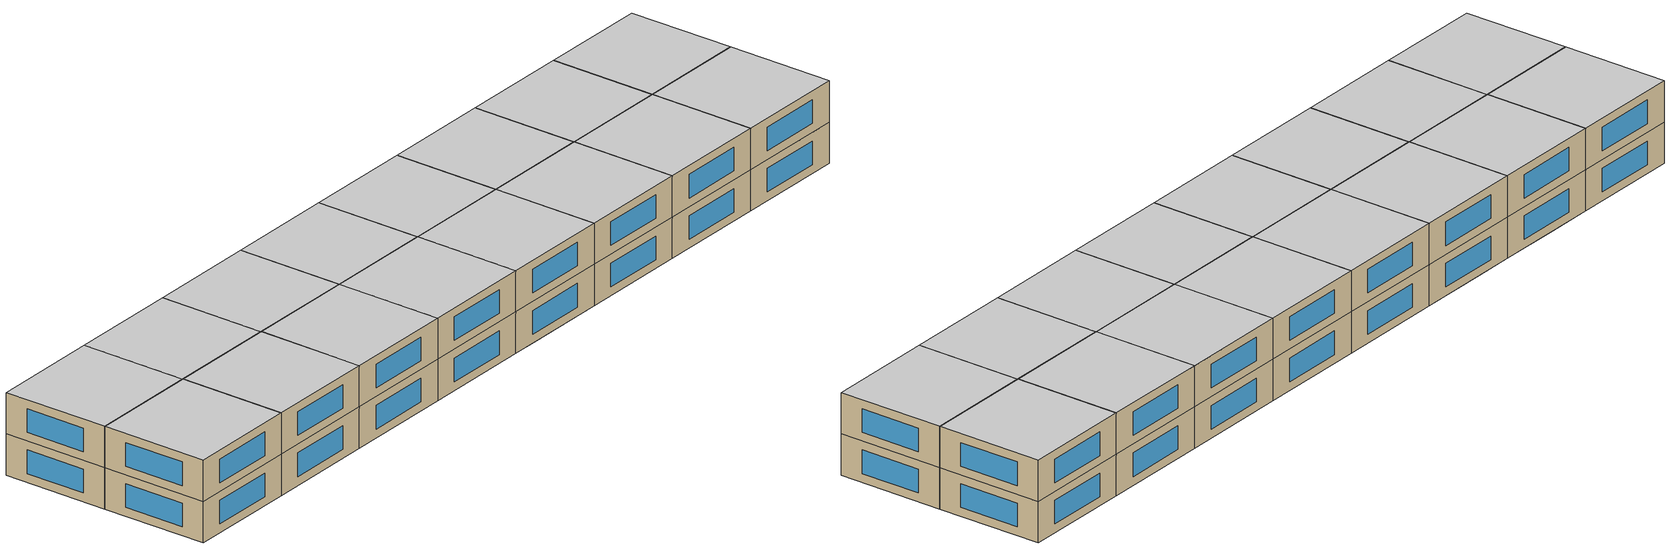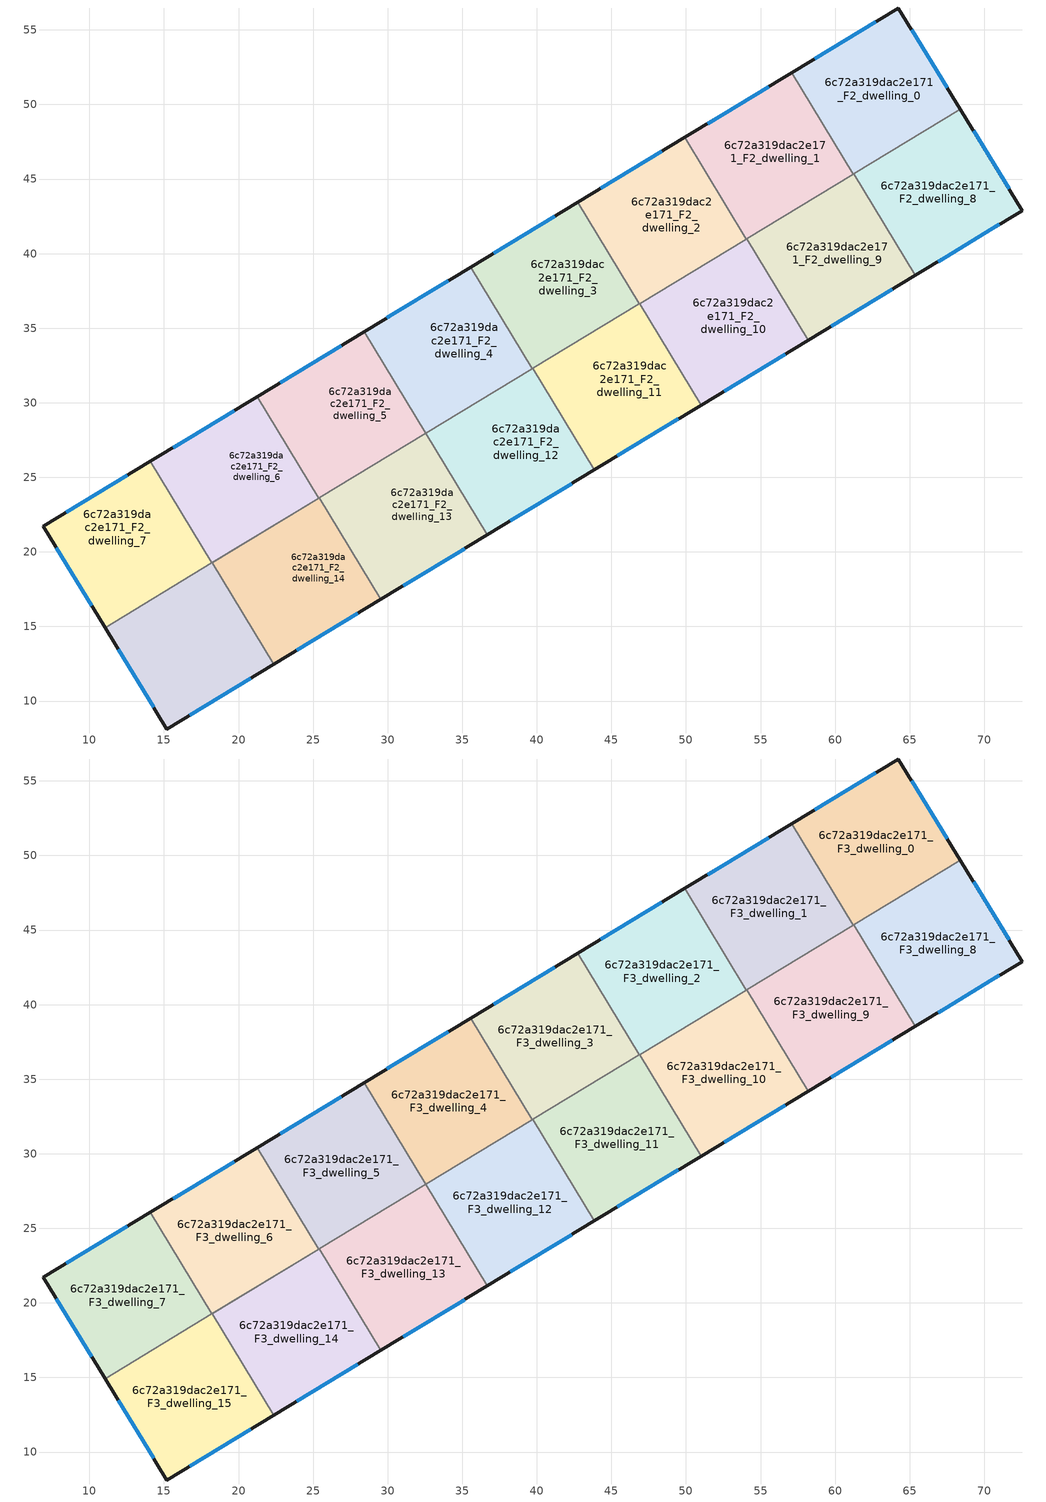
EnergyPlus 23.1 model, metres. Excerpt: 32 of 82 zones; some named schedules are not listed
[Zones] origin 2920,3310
6c72a319dac2e171_F2_dwelling_0
 floor to 6c72a319dac2e171_F1_dwelling_1 (EU_floor_Construction): 64.25,56.47 68.4,49.68 61.65,45.59 57.53,52.39 z6
 floor adiabatic (EU_floor_Construction): 57.53,52.39 61.65,45.59 61.22,45.33 57.09,52.13 z6
 wall outside (EU_wall_Construction): 68.4,49.68 64.25,56.47 57.09,52.13 z6:9
 wall to 6c72a319dac2e171_F2_dwelling_1 (EU_wall_Construction): 57.09,52.13 61.22,45.33 z6:9
 wall to 6c72a319dac2e171_F2_dwelling_8 (EU_wall_Construction): 61.24,45.34 68.4,49.68 z6:9
 wall to 6c72a319dac2e171_F2_dwelling_9 (EU_wall_Construction): 61.22,45.33 61.24,45.34 z6:9
 window (EU_Window_Construction): 67.51,51.13 65.14,55.01 / 62.72,55.54 58.63,53.06 z6.64:8.36
6c72a319dac2e171_F2_dwelling_1
 floor adiabatic (EU_floor_Construction): 57.09,52.13 61.22,45.33 54.91,41.5 50.78,48.31 z6
 floor to 6c72a319dac2e171_F1_dwelling_5 (EU_floor_Construction): 50.78,48.31 54.91,41.5 54.05,40.98 49.92,47.79 z6
 wall outside (EU_wall_Construction): 57.09,52.13 49.92,47.79 z6:9
 wall to 6c72a319dac2e171_F2_dwelling_2 (EU_wall_Construction): 49.92,47.79 54.05,40.98 z6:9
 wall to 6c72a319dac2e171_F2_dwelling_9 (EU_wall_Construction): 54.08,41 61.22,45.33 z6:9
 wall to 6c72a319dac2e171_F2_dwelling_10 (EU_wall_Construction): 54.05,40.98 54.08,41 z6:9
 window (EU_Window_Construction): 55.56,51.2 51.46,48.72 z6.64:8.36
6c72a319dac2e171_F2_dwelling_10
 floor to 6c72a319dac2e171_F1_dwelling_4 (EU_floor_Construction): 54.08,41 58.2,34.19 52.28,30.6 48.16,37.41 z6
 floor to 6c72a319dac2e171_F1_dwelling_6 (EU_floor_Construction): 48.16,37.41 52.28,30.6 51.03,29.84 46.91,36.65 z6
 wall outside (EU_wall_Construction): 51.03,29.84 58.2,34.19 z6:9
 wall to 6c72a319dac2e171_F2_dwelling_9 (EU_wall_Construction): 58.2,34.19 54.08,41 z6:9
 wall to 6c72a319dac2e171_F2_dwelling_11 (EU_wall_Construction): 46.91,36.65 51.03,29.84 z6:9
 wall to 6c72a319dac2e171_F2_dwelling_2 (EU_wall_Construction): 54.05,40.98 46.91,36.65 z6:9
 window (EU_Window_Construction): 52.57,30.78 56.67,33.26 z6.64:8.36
6c72a319dac2e171_F2_dwelling_11
 floor to 6c72a319dac2e171_F1_dwelling_6 (EU_floor_Construction): 46.91,36.65 51.03,29.84 45.54,26.51 41.41,33.32 z6
 floor to 6c72a319dac2e171_F1_dwelling_8 (EU_floor_Construction): 41.41,33.32 45.54,26.51 43.86,25.5 39.74,32.31 z6
 wall outside (EU_wall_Construction): 43.86,25.5 51.03,29.84 z6:9
 wall to 6c72a319dac2e171_F2_dwelling_12 (EU_wall_Construction): 39.74,32.31 43.86,25.5 z6:9
 wall to 6c72a319dac2e171_F2_dwelling_3 (EU_wall_Construction): 46.88,36.64 39.74,32.31 z6:9
 wall to 6c72a319dac2e171_F2_dwelling_2 (EU_wall_Construction): 46.91,36.65 46.88,36.63 z6:9
 window (EU_Window_Construction): 45.4,26.43 49.5,28.91 z6.64:8.36
6c72a319dac2e171_F2_dwelling_12
 floor adiabatic (EU_floor_Construction): 39.74,32.31 43.86,25.5 38.79,22.43 34.66,29.23 z6
 floor to 6c72a319dac2e171_F1_dwelling_10 (EU_floor_Construction): 34.66,29.23 38.79,22.43 36.69,21.16 32.57,27.96 z6
 wall outside (EU_wall_Construction): 36.69,21.16 43.86,25.5 z6:9
 wall to 6c72a319dac2e171_F2_dwelling_13 (EU_wall_Construction): 32.57,27.96 36.69,21.16 z6:9
 wall to 6c72a319dac2e171_F2_dwelling_4 (EU_wall_Construction): 39.71,32.29 32.57,27.96 z6:9
 wall to 6c72a319dac2e171_F2_dwelling_3 (EU_wall_Construction): 39.74,32.31 39.71,32.29 z6:9
 window (EU_Window_Construction): 38.23,22.09 42.33,24.57 z6.64:8.36
6c72a319dac2e171_F2_dwelling_13
 floor adiabatic (EU_floor_Construction): 32.57,27.96 36.69,21.16 32.04,18.34 27.92,25.14 z6
 floor to 6c72a319dac2e171_F1_dwelling_12 (EU_floor_Construction): 27.92,25.14 32.04,18.34 29.53,16.81 25.4,23.62 z6
 wall outside (EU_wall_Construction): 29.53,16.81 36.69,21.16 z6:9
 wall to 6c72a319dac2e171_F2_dwelling_14 (EU_wall_Construction): 25.4,23.62 29.53,16.81 z6:9
 wall to 6c72a319dac2e171_F2_dwelling_5 (EU_wall_Construction): 32.54,27.95 25.4,23.62 z6:9
 wall to 6c72a319dac2e171_F2_dwelling_4 (EU_wall_Construction): 32.57,27.96 32.54,27.95 z6:9
 window (EU_Window_Construction): 31.06,17.74 35.16,20.22 z6.64:8.36
6c72a319dac2e171_F2_dwelling_14
 floor to 6c72a319dac2e171_F1_dwelling_12 (EU_floor_Construction): 25.4,23.62 29.53,16.81 25.3,14.25 21.17,21.05 z6
 floor to 6c72a319dac2e171_F1_dwelling_14 (EU_floor_Construction): 21.17,21.05 25.3,14.25 22.36,12.46 18.23,19.27 z6
 wall outside (EU_wall_Construction): 22.36,12.46 29.53,16.81 z6:9
 wall to 6c72a319dac2e171_F2_dwelling_15 (EU_wall_Construction): 25.38,23.6 18.23,19.27 22.36,12.46 z6:9
 wall to 6c72a319dac2e171_F2_dwelling_5 (EU_wall_Construction): 25.4,23.62 25.38,23.6 z6:9
 window (EU_Window_Construction): 23.89,13.4 27.99,15.88 z6.64:8.36
6c72a319dac2e171_F2_dwelling_15
 floor to 6c72a319dac2e171_F1_dwelling_14 (EU_floor_Construction): 18.23,19.27 22.36,12.46 18.55,10.16 14.42,16.97 z6
 floor to 6c72a319dac2e171_F1_dwelling_15 (EU_floor_Construction): 14.42,16.97 18.55,10.16 15.2,8.13 11.05,14.92 z6
 wall outside (EU_wall_Construction): 11.05,14.92 15.2,8.13 22.36,12.46 z6:9
 wall to 6c72a319dac2e171_F2_dwelling_6 (EU_wall_Construction): 25.38,23.6 18.21,19.26 z6:9
 wall to 6c72a319dac2e171_F2_dwelling_7 (EU_wall_Construction): 18.21,19.26 11.05,14.92 z6:9
 window (EU_Window_Construction): 11.94,13.47 14.31,9.58 / 16.73,9.06 20.82,11.54 z6.64:8.36
6c72a319dac2e171_F2_dwelling_2
 floor to 6c72a319dac2e171_F1_dwelling_5 (EU_floor_Construction): 49.92,47.79 54.05,40.98 48.16,37.41 44.03,44.22 z6
 floor to 6c72a319dac2e171_F1_dwelling_7 (EU_floor_Construction): 44.03,44.22 48.16,37.41 46.88,36.63 42.75,43.44 z6
 wall outside (EU_wall_Construction): 49.92,47.79 42.75,43.44 z6:9
 wall to 6c72a319dac2e171_F2_dwelling_3 (EU_wall_Construction): 42.75,43.44 46.88,36.63 z6:9
 window (EU_Window_Construction): 48.39,46.86 44.29,44.37 z6.64:8.36
6c72a319dac2e171_F2_dwelling_3
 floor to 6c72a319dac2e171_F1_dwelling_7 (EU_floor_Construction): 42.75,43.44 46.88,36.63 41.41,33.32 37.28,40.13 z6
 floor to 6c72a319dac2e171_F1_dwelling_9 (EU_floor_Construction): 37.28,40.13 41.41,33.32 39.71,32.29 35.59,39.1 z6
 wall outside (EU_wall_Construction): 42.75,43.44 35.59,39.1 z6:9
 wall to 6c72a319dac2e171_F2_dwelling_4 (EU_wall_Construction): 35.59,39.1 39.71,32.29 z6:9
 window (EU_Window_Construction): 41.22,42.51 37.12,40.03 z6.64:8.36
6c72a319dac2e171_F2_dwelling_4
 floor to 6c72a319dac2e171_F1_dwelling_9 (EU_floor_Construction): 35.59,39.1 39.71,32.29 34.66,29.23 30.54,36.04 z6
 floor to 6c72a319dac2e171_F1_dwelling_11 (EU_floor_Construction): 30.54,36.04 34.66,29.23 32.54,27.95 28.42,34.75 z6
 wall outside (EU_wall_Construction): 35.59,39.1 28.42,34.75 z6:9
 wall to 6c72a319dac2e171_F2_dwelling_5 (EU_wall_Construction): 28.42,34.75 32.54,27.95 z6:9
 window (EU_Window_Construction): 34.05,38.17 29.95,35.69 z6.64:8.36
6c72a319dac2e171_F2_dwelling_5
 floor to 6c72a319dac2e171_F1_dwelling_11 (EU_floor_Construction): 28.42,34.75 32.54,27.95 27.92,25.14 23.79,31.95 z6
 floor to 6c72a319dac2e171_F1_dwelling_13 (EU_floor_Construction): 23.79,31.95 27.92,25.14 25.37,23.6 21.25,30.41 z6
 wall outside (EU_wall_Construction): 28.42,34.75 21.25,30.41 z6:9
 wall to 6c72a319dac2e171_F2_dwelling_6 (EU_wall_Construction): 21.25,30.41 25.38,23.6 z6:9
 window (EU_Window_Construction): 26.88,33.82 22.78,31.34 z6.64:8.36
6c72a319dac2e171_F2_dwelling_6
 floor to 6c72a319dac2e171_F1_dwelling_13 (EU_floor_Construction): 21.25,30.41 25.37,23.6 21.17,21.05 17.04,27.86 z6
 floor to 6c72a319dac2e171_F1_dwelling_15 (EU_floor_Construction): 19.79,23.33 21.17,21.05 18.21,19.26 16.83,21.54 z6
 floor to 6c72a319dac2e171_F1_dwelling_16 (EU_floor_Construction): 17.04,27.86 19.79,23.33 16.83,21.54 14.08,26.07 z6
 wall outside (EU_wall_Construction): 21.25,30.41 14.08,26.07 z6:9
 wall to 6c72a319dac2e171_F2_dwelling_7 (EU_wall_Construction): 14.08,26.07 18.21,19.26 z6:9
 window (EU_Window_Construction): 19.71,29.48 15.62,27 z6.64:8.36
6c72a319dac2e171_F2_dwelling_7
 floor to 6c72a319dac2e171_F1_dwelling_15 (EU_floor_Construction): 16.83,21.54 18.21,19.26 11.05,14.92 9.67,17.19 z6
 floor to 6c72a319dac2e171_F1_dwelling_16 (EU_floor_Construction): 14.08,26.07 16.83,21.54 9.67,17.19 6.91,21.72 z6
 wall outside (EU_wall_Construction): 14.08,26.07 6.91,21.72 11.05,14.92 z6:9
 window (EU_Window_Construction): 7.79,20.26 10.16,16.38 / 12.54,25.14 8.44,22.65 z6.64:8.36
6c72a319dac2e171_F2_dwelling_8
 floor to 6c72a319dac2e171_F1_dwelling_1 (EU_floor_Construction): 68.4,49.68 68.41,49.67 61.66,45.58 61.65,45.59 z6
 floor adiabatic (EU_floor_Construction): 68.41,49.67 68.4,49.68 72.55,42.89 65.37,38.53 61.24,45.34 61.65,45.59 61.66,45.58 z6
 wall outside (EU_wall_Construction): 65.37,38.53 72.55,42.89 68.4,49.68 z6:9
 wall to 6c72a319dac2e171_F2_dwelling_9 (EU_wall_Construction): 61.24,45.34 65.37,38.53 z6:9
 window (EU_Window_Construction): 71.66,44.34 69.29,48.22 / 66.91,39.47 71.01,41.95 z6.64:8.36
6c72a319dac2e171_F2_dwelling_9
 floor to 6c72a319dac2e171_F1_dwelling_2 (EU_floor_Construction): 61.25,45.34 65.37,38.53 59.03,34.69 54.91,41.5 z6
 floor to 6c72a319dac2e171_F1_dwelling_4 (EU_floor_Construction): 54.91,41.5 59.03,34.69 58.2,34.19 54.08,41 z6
 wall outside (EU_wall_Construction): 58.2,34.19 65.37,38.53 z6:9
 window (EU_Window_Construction): 59.74,35.12 63.83,37.6 z6.64:8.36
6c72a319dac2e171_F3_dwelling_0
 floor to 6c72a319dac2e171_F2_dwelling_0 (EU_floor_Construction): 64.25,56.47 68.4,49.68 61.22,45.33 57.09,52.13 z9
 wall outside (EU_wall_Construction): 68.4,49.68 64.25,56.47 57.09,52.13 z9:12
 wall to 6c72a319dac2e171_F3_dwelling_1 (EU_wall_Construction): 57.09,52.13 61.22,45.33 z9:12
 wall to 6c72a319dac2e171_F3_dwelling_8 (EU_wall_Construction): 61.24,45.34 68.4,49.68 z9:12
 wall to 6c72a319dac2e171_F3_dwelling_9 (EU_wall_Construction): 61.22,45.33 61.24,45.34 z9:12
 window (EU_Window_Construction): 67.51,51.13 65.14,55.01 / 62.72,55.54 58.63,53.06 z9.64:11.36
 ceiling to 6c72a319dac2e171_F4_dwelling_0 (EU_floor_Construction): 68.4,49.68 64.25,56.47 57.09,52.13 61.22,45.33 z12
6c72a319dac2e171_F3_dwelling_1
 floor to 6c72a319dac2e171_F2_dwelling_1 (EU_floor_Construction): 57.09,52.13 61.22,45.33 54.05,40.98 49.92,47.79 z9
 wall outside (EU_wall_Construction): 57.09,52.13 49.92,47.79 z9:12
 wall to 6c72a319dac2e171_F3_dwelling_2 (EU_wall_Construction): 49.92,47.79 54.05,40.98 z9:12
 wall to 6c72a319dac2e171_F3_dwelling_9 (EU_wall_Construction): 54.08,41 61.22,45.33 z9:12
 wall to 6c72a319dac2e171_F3_dwelling_10 (EU_wall_Construction): 54.05,40.98 54.08,41 z9:12
 window (EU_Window_Construction): 55.56,51.2 51.46,48.72 z9.64:11.36
 ceiling to 6c72a319dac2e171_F4_dwelling_1 (EU_floor_Construction): 61.22,45.33 57.09,52.13 49.92,47.79 54.05,40.98 z12
6c72a319dac2e171_F3_dwelling_10
 floor to 6c72a319dac2e171_F2_dwelling_10 (EU_floor_Construction): 54.08,41 58.2,34.19 51.03,29.84 46.91,36.65 z9
 wall outside (EU_wall_Construction): 51.03,29.84 58.2,34.19 z9:12
 wall to 6c72a319dac2e171_F3_dwelling_9 (EU_wall_Construction): 58.2,34.19 54.08,41 z9:12
 wall to 6c72a319dac2e171_F3_dwelling_11 (EU_wall_Construction): 46.91,36.65 51.03,29.84 z9:12
 wall to 6c72a319dac2e171_F3_dwelling_2 (EU_wall_Construction): 54.05,40.98 46.91,36.65 z9:12
 window (EU_Window_Construction): 52.57,30.78 56.67,33.26 z9.64:11.36
 ceiling to 6c72a319dac2e171_F4_dwelling_10 (EU_floor_Construction): 58.2,34.19 54.08,41 46.91,36.65 51.03,29.84 z12
6c72a319dac2e171_F3_dwelling_11
 floor to 6c72a319dac2e171_F2_dwelling_11 (EU_floor_Construction): 46.91,36.65 51.03,29.84 43.86,25.5 39.74,32.31 z9
 wall outside (EU_wall_Construction): 43.86,25.5 51.03,29.84 z9:12
 wall to 6c72a319dac2e171_F3_dwelling_12 (EU_wall_Construction): 39.74,32.31 43.86,25.5 z9:12
 wall to 6c72a319dac2e171_F3_dwelling_3 (EU_wall_Construction): 46.88,36.64 39.74,32.31 z9:12
 wall to 6c72a319dac2e171_F3_dwelling_2 (EU_wall_Construction): 46.91,36.65 46.88,36.63 z9:12
 window (EU_Window_Construction): 45.4,26.43 49.5,28.91 z9.64:11.36
 ceiling to 6c72a319dac2e171_F4_dwelling_11 (EU_floor_Construction): 51.03,29.84 46.91,36.65 39.74,32.31 43.86,25.5 z12
6c72a319dac2e171_F3_dwelling_12
 floor to 6c72a319dac2e171_F2_dwelling_12 (EU_floor_Construction): 39.74,32.31 43.86,25.5 36.69,21.16 32.57,27.96 z9
 wall outside (EU_wall_Construction): 36.69,21.16 43.86,25.5 z9:12
 wall to 6c72a319dac2e171_F3_dwelling_13 (EU_wall_Construction): 32.57,27.96 36.69,21.16 z9:12
 wall to 6c72a319dac2e171_F3_dwelling_4 (EU_wall_Construction): 39.71,32.29 32.57,27.96 z9:12
 wall to 6c72a319dac2e171_F3_dwelling_3 (EU_wall_Construction): 39.74,32.31 39.71,32.29 z9:12
 window (EU_Window_Construction): 38.23,22.09 42.33,24.57 z9.64:11.36
 ceiling to 6c72a319dac2e171_F4_dwelling_12 (EU_floor_Construction): 43.86,25.5 39.74,32.31 32.57,27.96 36.69,21.16 z12
6c72a319dac2e171_F3_dwelling_13
 floor to 6c72a319dac2e171_F2_dwelling_13 (EU_floor_Construction): 32.57,27.96 36.69,21.16 29.53,16.81 25.4,23.62 z9
 wall outside (EU_wall_Construction): 29.53,16.81 36.69,21.16 z9:12
 wall to 6c72a319dac2e171_F3_dwelling_14 (EU_wall_Construction): 25.4,23.62 29.53,16.81 z9:12
 wall to 6c72a319dac2e171_F3_dwelling_5 (EU_wall_Construction): 32.54,27.95 25.4,23.62 z9:12
 wall to 6c72a319dac2e171_F3_dwelling_4 (EU_wall_Construction): 32.57,27.96 32.54,27.95 z9:12
 window (EU_Window_Construction): 31.06,17.74 35.16,20.22 z9.64:11.36
 ceiling to 6c72a319dac2e171_F4_dwelling_13 (EU_floor_Construction): 36.69,21.16 32.57,27.96 25.4,23.62 29.53,16.81 z12
6c72a319dac2e171_F3_dwelling_14
 floor to 6c72a319dac2e171_F2_dwelling_14 (EU_floor_Construction): 25.4,23.62 29.53,16.81 22.36,12.46 18.23,19.27 z9
 wall outside (EU_wall_Construction): 22.36,12.46 29.53,16.81 z9:12
 wall to 6c72a319dac2e171_F3_dwelling_15 (EU_wall_Construction): 25.38,23.6 18.23,19.27 22.36,12.46 z9:12
 wall to 6c72a319dac2e171_F3_dwelling_5 (EU_wall_Construction): 25.4,23.62 25.38,23.6 z9:12
 window (EU_Window_Construction): 23.89,13.4 27.99,15.88 z9.64:11.36
 ceiling to 6c72a319dac2e171_F4_dwelling_14 (EU_floor_Construction): 29.53,16.81 25.4,23.62 18.23,19.27 22.36,12.46 z12
6c72a319dac2e171_F3_dwelling_15
 floor to 6c72a319dac2e171_F2_dwelling_15 (EU_floor_Construction): 18.23,19.27 22.36,12.46 15.2,8.13 11.05,14.92 z9
 wall outside (EU_wall_Construction): 11.05,14.92 15.2,8.13 22.36,12.46 z9:12
 wall to 6c72a319dac2e171_F3_dwelling_6 (EU_wall_Construction): 25.38,23.6 18.21,19.26 z9:12
 wall to 6c72a319dac2e171_F3_dwelling_7 (EU_wall_Construction): 18.21,19.26 11.05,14.92 z9:12
 window (EU_Window_Construction): 11.94,13.47 14.31,9.58 / 16.73,9.06 20.82,11.54 z9.64:11.36
 ceiling to 6c72a319dac2e171_F4_dwelling_15 (EU_floor_Construction): 22.36,12.46 18.23,19.27 11.05,14.92 15.2,8.13 z12
6c72a319dac2e171_F3_dwelling_2
 floor to 6c72a319dac2e171_F2_dwelling_2 (EU_floor_Construction): 49.92,47.79 54.05,40.98 46.88,36.63 42.75,43.44 z9
 wall outside (EU_wall_Construction): 49.92,47.79 42.75,43.44 z9:12
 wall to 6c72a319dac2e171_F3_dwelling_3 (EU_wall_Construction): 42.75,43.44 46.88,36.63 z9:12
 window (EU_Window_Construction): 48.39,46.86 44.29,44.37 z9.64:11.36
 ceiling to 6c72a319dac2e171_F4_dwelling_2 (EU_floor_Construction): 54.05,40.98 49.92,47.79 42.75,43.44 46.88,36.63 z12
6c72a319dac2e171_F3_dwelling_3
 floor to 6c72a319dac2e171_F2_dwelling_3 (EU_floor_Construction): 42.75,43.44 46.88,36.63 39.71,32.29 35.59,39.1 z9
 wall outside (EU_wall_Construction): 42.75,43.44 35.59,39.1 z9:12
 wall to 6c72a319dac2e171_F3_dwelling_4 (EU_wall_Construction): 35.59,39.1 39.71,32.29 z9:12
 window (EU_Window_Construction): 41.22,42.51 37.12,40.03 z9.64:11.36
 ceiling to 6c72a319dac2e171_F4_dwelling_3 (EU_floor_Construction): 46.88,36.63 42.75,43.44 35.59,39.1 39.71,32.29 z12
6c72a319dac2e171_F3_dwelling_4
 floor to 6c72a319dac2e171_F2_dwelling_4 (EU_floor_Construction): 35.59,39.1 39.71,32.29 32.54,27.95 28.42,34.75 z9
 wall outside (EU_wall_Construction): 35.59,39.1 28.42,34.75 z9:12
 wall to 6c72a319dac2e171_F3_dwelling_5 (EU_wall_Construction): 28.42,34.75 32.54,27.95 z9:12
 window (EU_Window_Construction): 34.05,38.17 29.95,35.69 z9.64:11.36
 ceiling to 6c72a319dac2e171_F4_dwelling_4 (EU_floor_Construction): 39.71,32.29 35.59,39.1 28.42,34.75 32.54,27.95 z12
6c72a319dac2e171_F3_dwelling_5
 floor to 6c72a319dac2e171_F2_dwelling_5 (EU_floor_Construction): 28.42,34.75 32.54,27.95 25.38,23.6 21.25,30.41 z9
 wall outside (EU_wall_Construction): 28.42,34.75 21.25,30.41 z9:12
 wall to 6c72a319dac2e171_F3_dwelling_6 (EU_wall_Construction): 21.25,30.41 25.38,23.6 z9:12
 window (EU_Window_Construction): 26.88,33.82 22.78,31.34 z9.64:11.36
 ceiling to 6c72a319dac2e171_F4_dwelling_5 (EU_floor_Construction): 32.54,27.95 28.42,34.75 21.25,30.41 25.38,23.6 z12
6c72a319dac2e171_F3_dwelling_6
 floor to 6c72a319dac2e171_F2_dwelling_6 (EU_floor_Construction): 21.25,30.41 25.38,23.6 18.21,19.26 14.08,26.07 z9
 wall outside (EU_wall_Construction): 21.25,30.41 14.08,26.07 z9:12
 wall to 6c72a319dac2e171_F3_dwelling_7 (EU_wall_Construction): 14.08,26.07 18.21,19.26 z9:12
 window (EU_Window_Construction): 19.71,29.48 15.62,27 z9.64:11.36
 ceiling to 6c72a319dac2e171_F4_dwelling_6 (EU_floor_Construction): 25.38,23.6 21.25,30.41 14.08,26.07 18.21,19.26 z12
6c72a319dac2e171_F3_dwelling_7
 floor to 6c72a319dac2e171_F2_dwelling_7 (EU_floor_Construction): 14.08,26.07 18.21,19.26 11.05,14.92 6.91,21.72 z9
 wall outside (EU_wall_Construction): 14.08,26.07 6.91,21.72 11.05,14.92 z9:12
 window (EU_Window_Construction): 7.79,20.26 10.16,16.38 / 12.54,25.14 8.44,22.65 z9.64:11.36
 ceiling to 6c72a319dac2e171_F4_dwelling_7 (EU_floor_Construction): 18.21,19.26 14.08,26.07 6.91,21.72 11.05,14.92 z12
6c72a319dac2e171_F3_dwelling_8
 floor to 6c72a319dac2e171_F2_dwelling_8 (EU_floor_Construction): 68.4,49.68 72.55,42.89 65.37,38.53 61.24,45.34 z9
 wall outside (EU_wall_Construction): 65.37,38.53 72.55,42.89 68.4,49.68 z9:12
 wall to 6c72a319dac2e171_F3_dwelling_9 (EU_wall_Construction): 61.24,45.34 65.37,38.53 z9:12
 window (EU_Window_Construction): 71.66,44.34 69.29,48.22 / 66.91,39.47 71.01,41.95 z9.64:11.36
 ceiling to 6c72a319dac2e171_F4_dwelling_8 (EU_floor_Construction): 72.55,42.89 68.4,49.68 61.24,45.34 65.37,38.53 z12
6c72a319dac2e171_F3_dwelling_9
 floor to 6c72a319dac2e171_F2_dwelling_9 (EU_floor_Construction): 61.24,45.34 65.37,38.53 58.2,34.19 54.08,41 z9
 wall outside (EU_wall_Construction): 58.2,34.19 65.37,38.53 z9:12
 window (EU_Window_Construction): 59.74,35.12 63.83,37.6 z9.64:11.36
 ceiling to 6c72a319dac2e171_F4_dwelling_9 (EU_floor_Construction): 65.37,38.53 61.24,45.34 54.08,41 58.2,34.19 z12
[Building]
EU S2 Campaign: North Axis=0; Terrain=City; Solar Distribution=FullExterior
[Site:Location]
Yerevan-Zvartnots.Intl.AP: Latitude=40.15; Longitude=44.383; Time Zone=4; Elevation=854
[SizingPeriod:WeatherFileDays]
AnnualSizingPeriod: Begin Month=1; Begin Day of Month=1; End Month=12; End Day of Month=31; Day of Week for Start Day=Monday; Use Weather File Daylight Saving Period=No; Use Weather File Rain and Snow Indicators=No
[MATERIAL]
EU_InternalMass_Material: Roughness=MediumRough; Thickness=0.1; Conductivity=1; Density=1800; Specific Heat=900; Thermal Absorptance=0.9; Solar Absorptance=0.7; Visible Absorptance=0.7
[MATERIAL:NOMASS] Roughness=MediumRough; Thermal Absorptance=0.9; Solar Absorptance=0.7; Visible Absorptance=0.7
Name | Thermal Resistance
EU_wall_NoMass | 1.05043
EU_floor_NoMass | 0.478065
[WINDOWMATERIAL:SIMPLEGLAZINGSYSTEM]
EU_Window_SimpleGlazing: UFactor=2.5566; Solar Heat Gain Coefficient=0.75; Visible Transmittance=0.75
[CONSTRUCTION]
EU_wall_Construction: EU_wall_NoMass
EU_floor_Construction: EU_floor_NoMass
EU_Window_Construction: EU_Window_SimpleGlazing
EU_InternalMass_Construction: EU_InternalMass_Material
[ZONE] Type=1; Multiplier=1; Ceiling Height=autocalculate; Floor Area=autocalculate; Part of Total Floor Area=Yes
Name | Volume
6c72a319dac2e171_F2_dwelling_0; 6c72a319dac2e171_F3_dwelling_0; 6c72a319dac2e171_F2_dwelling_12; 6c72a319dac2e171_F3_dwelling_12; 6c72a319dac2e171_F2_dwelling_13; 6c72a319dac2e171_F3_dwelling_13 | 200.167
6c72a319dac2e171_F2_dwelling_1; 6c72a319dac2e171_F3_dwelling_1 | 200.179
6c72a319dac2e171_F2_dwelling_10; 6c72a319dac2e171_F3_dwelling_10 | 200.172
6c72a319dac2e171_F2_dwelling_11; 6c72a319dac2e171_F3_dwelling_11; 6c72a319dac2e171_F2_dwelling_14; 6c72a319dac2e171_F3_dwelling_14 | 200.168
6c72a319dac2e171_F2_dwelling_15; 6c72a319dac2e171_F3_dwelling_15 | 200.171
6c72a319dac2e171_F2_dwelling_2; 6c72a319dac2e171_F3_dwelling_2 | 200.18
6c72a319dac2e171_F2_dwelling_3; 6c72a319dac2e171_F3_dwelling_3 | 200.185
6c72a319dac2e171_F2_dwelling_4; 6c72a319dac2e171_F3_dwelling_4 | 200.174
6c72a319dac2e171_F2_dwelling_5; 6c72a319dac2e171_F3_dwelling_5 | 200.19
6c72a319dac2e171_F2_dwelling_6; 6c72a319dac2e171_F3_dwelling_6 | 200.175
6c72a319dac2e171_F2_dwelling_7; 6c72a319dac2e171_F3_dwelling_7 | 200.169
6c72a319dac2e171_F2_dwelling_8; 6c72a319dac2e171_F3_dwelling_8 | 200.186
6c72a319dac2e171_F2_dwelling_9; 6c72a319dac2e171_F3_dwelling_9 | 200.189
[INTERNALMASS] Construction=EU_InternalMass_Construction
Name | Zone or ZoneList | Surface Area
6c72a319dac2e171_F2_dwelling_0_EU_InternalMass | 6c72a319dac2e171_F2_dwelling_0 | 66.7225
6c72a319dac2e171_F2_dwelling_1_EU_InternalMass | 6c72a319dac2e171_F2_dwelling_1 | 66.7266
6c72a319dac2e171_F2_dwelling_2_EU_InternalMass | 6c72a319dac2e171_F2_dwelling_2 | 66.7269
6c72a319dac2e171_F2_dwelling_3_EU_InternalMass | 6c72a319dac2e171_F2_dwelling_3 | 66.7284
6c72a319dac2e171_F2_dwelling_4_EU_InternalMass | 6c72a319dac2e171_F2_dwelling_4 | 66.7246
6c72a319dac2e171_F2_dwelling_5_EU_InternalMass | 6c72a319dac2e171_F2_dwelling_5 | 66.7303
6c72a319dac2e171_F2_dwelling_6_EU_InternalMass | 6c72a319dac2e171_F2_dwelling_6 | 66.7249
6c72a319dac2e171_F2_dwelling_7_EU_InternalMass | 6c72a319dac2e171_F2_dwelling_7 | 66.7229
6c72a319dac2e171_F2_dwelling_8_EU_InternalMass | 6c72a319dac2e171_F2_dwelling_8 | 66.7288
6c72a319dac2e171_F2_dwelling_9_EU_InternalMass | 6c72a319dac2e171_F2_dwelling_9 | 66.7297
6c72a319dac2e171_F2_dwelling_10_EU_InternalMass | 6c72a319dac2e171_F2_dwelling_10 | 66.724
6c72a319dac2e171_F2_dwelling_11_EU_InternalMass | 6c72a319dac2e171_F2_dwelling_11 | 66.7225
6c72a319dac2e171_F2_dwelling_12_EU_InternalMass | 6c72a319dac2e171_F2_dwelling_12 | 66.7225
6c72a319dac2e171_F2_dwelling_13_EU_InternalMass | 6c72a319dac2e171_F2_dwelling_13 | 66.7225
6c72a319dac2e171_F2_dwelling_14_EU_InternalMass | 6c72a319dac2e171_F2_dwelling_14 | 66.7225
6c72a319dac2e171_F2_dwelling_15_EU_InternalMass | 6c72a319dac2e171_F2_dwelling_15 | 66.7297
6c72a319dac2e171_F3_dwelling_0_EU_InternalMass | 6c72a319dac2e171_F3_dwelling_0 | 66.7225
6c72a319dac2e171_F3_dwelling_1_EU_InternalMass | 6c72a319dac2e171_F3_dwelling_1 | 66.7266
6c72a319dac2e171_F3_dwelling_2_EU_InternalMass | 6c72a319dac2e171_F3_dwelling_2 | 66.7269
6c72a319dac2e171_F3_dwelling_3_EU_InternalMass | 6c72a319dac2e171_F3_dwelling_3 | 66.7284
6c72a319dac2e171_F3_dwelling_4_EU_InternalMass | 6c72a319dac2e171_F3_dwelling_4 | 66.7246
6c72a319dac2e171_F3_dwelling_5_EU_InternalMass | 6c72a319dac2e171_F3_dwelling_5 | 66.7303
6c72a319dac2e171_F3_dwelling_6_EU_InternalMass | 6c72a319dac2e171_F3_dwelling_6 | 66.7249
6c72a319dac2e171_F3_dwelling_7_EU_InternalMass | 6c72a319dac2e171_F3_dwelling_7 | 66.7229
6c72a319dac2e171_F3_dwelling_8_EU_InternalMass | 6c72a319dac2e171_F3_dwelling_8 | 66.7288
6c72a319dac2e171_F3_dwelling_9_EU_InternalMass | 6c72a319dac2e171_F3_dwelling_9 | 66.7297
6c72a319dac2e171_F3_dwelling_10_EU_InternalMass | 6c72a319dac2e171_F3_dwelling_10 | 66.724
6c72a319dac2e171_F3_dwelling_11_EU_InternalMass | 6c72a319dac2e171_F3_dwelling_11 | 66.7225
6c72a319dac2e171_F3_dwelling_12_EU_InternalMass | 6c72a319dac2e171_F3_dwelling_12 | 66.7225
6c72a319dac2e171_F3_dwelling_13_EU_InternalMass | 6c72a319dac2e171_F3_dwelling_13 | 66.7225
6c72a319dac2e171_F3_dwelling_14_EU_InternalMass | 6c72a319dac2e171_F3_dwelling_14 | 66.7225
6c72a319dac2e171_F3_dwelling_15_EU_InternalMass | 6c72a319dac2e171_F3_dwelling_15 | 66.7297
[OTHEREQUIPMENT] Fuel Type=Electricity; Design Level Calculation Method=Watts/Area; Power per Zone Floor Area=1; Fraction Latent=0; Fraction Radiant=0; Fraction Lost=0; Carbon Dioxide Generation Rate=0; EndUse Subcategory=EU_Step8_InternalGains
Name | Zone or ZoneList or Space or SpaceList | Schedule
EU_Step8_InternalGain_6c72a319dac2e171_F2_dwelling_0_f000 | 6c72a319dac2e171_F2_dwelling_0 | EU_Step8_GainSchedule_6c72a319dac2e171_F2_dwelling_0_f000
EU_Step8_InternalGain_6c72a319dac2e171_F2_dwelling_1_f000 | 6c72a319dac2e171_F2_dwelling_1 | EU_Step8_GainSchedule_6c72a319dac2e171_F2_dwelling_1_f000
EU_Step8_InternalGain_6c72a319dac2e171_F2_dwelling_2_f000 | 6c72a319dac2e171_F2_dwelling_2 | EU_Step8_GainSchedule_6c72a319dac2e171_F2_dwelling_2_f000
EU_Step8_InternalGain_6c72a319dac2e171_F2_dwelling_3_f000 | 6c72a319dac2e171_F2_dwelling_3 | EU_Step8_GainSchedule_6c72a319dac2e171_F2_dwelling_3_f000
EU_Step8_InternalGain_6c72a319dac2e171_F2_dwelling_4_f000 | 6c72a319dac2e171_F2_dwelling_4 | EU_Step8_GainSchedule_6c72a319dac2e171_F2_dwelling_4_f000
EU_Step8_InternalGain_6c72a319dac2e171_F2_dwelling_5_f000 | 6c72a319dac2e171_F2_dwelling_5 | EU_Step8_GainSchedule_6c72a319dac2e171_F2_dwelling_5_f000
EU_Step8_InternalGain_6c72a319dac2e171_F2_dwelling_6_f000 | 6c72a319dac2e171_F2_dwelling_6 | EU_Step8_GainSchedule_6c72a319dac2e171_F2_dwelling_6_f000
EU_Step8_InternalGain_6c72a319dac2e171_F2_dwelling_7_f000 | 6c72a319dac2e171_F2_dwelling_7 | EU_Step8_GainSchedule_6c72a319dac2e171_F2_dwelling_7_f000
EU_Step8_InternalGain_6c72a319dac2e171_F2_dwelling_8_f000 | 6c72a319dac2e171_F2_dwelling_8 | EU_Step8_GainSchedule_6c72a319dac2e171_F2_dwelling_8_f000
EU_Step8_InternalGain_6c72a319dac2e171_F2_dwelling_9_f000 | 6c72a319dac2e171_F2_dwelling_9 | EU_Step8_GainSchedule_6c72a319dac2e171_F2_dwelling_9_f000
EU_Step8_InternalGain_6c72a319dac2e171_F2_dwelling_10_f000 | 6c72a319dac2e171_F2_dwelling_10 | EU_Step8_GainSchedule_6c72a319dac2e171_F2_dwelling_10_f000
EU_Step8_InternalGain_6c72a319dac2e171_F2_dwelling_11_f000 | 6c72a319dac2e171_F2_dwelling_11 | EU_Step8_GainSchedule_6c72a319dac2e171_F2_dwelling_11_f000
EU_Step8_InternalGain_6c72a319dac2e171_F2_dwelling_12_f000 | 6c72a319dac2e171_F2_dwelling_12 | EU_Step8_GainSchedule_6c72a319dac2e171_F2_dwelling_12_f000
EU_Step8_InternalGain_6c72a319dac2e171_F2_dwelling_13_f000 | 6c72a319dac2e171_F2_dwelling_13 | EU_Step8_GainSchedule_6c72a319dac2e171_F2_dwelling_13_f000
EU_Step8_InternalGain_6c72a319dac2e171_F2_dwelling_14_f000 | 6c72a319dac2e171_F2_dwelling_14 | EU_Step8_GainSchedule_6c72a319dac2e171_F2_dwelling_14_f000
EU_Step8_InternalGain_6c72a319dac2e171_F2_dwelling_15_f000 | 6c72a319dac2e171_F2_dwelling_15 | EU_Step8_GainSchedule_6c72a319dac2e171_F2_dwelling_15_f000
EU_Step8_InternalGain_6c72a319dac2e171_F3_dwelling_0_f000 | 6c72a319dac2e171_F3_dwelling_0 | EU_Step8_GainSchedule_6c72a319dac2e171_F3_dwelling_0_f000
EU_Step8_InternalGain_6c72a319dac2e171_F3_dwelling_1_f000 | 6c72a319dac2e171_F3_dwelling_1 | EU_Step8_GainSchedule_6c72a319dac2e171_F3_dwelling_1_f000
EU_Step8_InternalGain_6c72a319dac2e171_F3_dwelling_2_f000 | 6c72a319dac2e171_F3_dwelling_2 | EU_Step8_GainSchedule_6c72a319dac2e171_F3_dwelling_2_f000
EU_Step8_InternalGain_6c72a319dac2e171_F3_dwelling_3_f000 | 6c72a319dac2e171_F3_dwelling_3 | EU_Step8_GainSchedule_6c72a319dac2e171_F3_dwelling_3_f000
EU_Step8_InternalGain_6c72a319dac2e171_F3_dwelling_4_f000 | 6c72a319dac2e171_F3_dwelling_4 | EU_Step8_GainSchedule_6c72a319dac2e171_F3_dwelling_4_f000
EU_Step8_InternalGain_6c72a319dac2e171_F3_dwelling_5_f000 | 6c72a319dac2e171_F3_dwelling_5 | EU_Step8_GainSchedule_6c72a319dac2e171_F3_dwelling_5_f000
EU_Step8_InternalGain_6c72a319dac2e171_F3_dwelling_6_f000 | 6c72a319dac2e171_F3_dwelling_6 | EU_Step8_GainSchedule_6c72a319dac2e171_F3_dwelling_6_f000
EU_Step8_InternalGain_6c72a319dac2e171_F3_dwelling_7_f000 | 6c72a319dac2e171_F3_dwelling_7 | EU_Step8_GainSchedule_6c72a319dac2e171_F3_dwelling_7_f000
EU_Step8_InternalGain_6c72a319dac2e171_F3_dwelling_8_f000 | 6c72a319dac2e171_F3_dwelling_8 | EU_Step8_GainSchedule_6c72a319dac2e171_F3_dwelling_8_f000
EU_Step8_InternalGain_6c72a319dac2e171_F3_dwelling_9_f000 | 6c72a319dac2e171_F3_dwelling_9 | EU_Step8_GainSchedule_6c72a319dac2e171_F3_dwelling_9_f000
EU_Step8_InternalGain_6c72a319dac2e171_F3_dwelling_10_f000 | 6c72a319dac2e171_F3_dwelling_10 | EU_Step8_GainSchedule_6c72a319dac2e171_F3_dwelling_10_f000
EU_Step8_InternalGain_6c72a319dac2e171_F3_dwelling_11_f000 | 6c72a319dac2e171_F3_dwelling_11 | EU_Step8_GainSchedule_6c72a319dac2e171_F3_dwelling_11_f000
EU_Step8_InternalGain_6c72a319dac2e171_F3_dwelling_12_f000 | 6c72a319dac2e171_F3_dwelling_12 | EU_Step8_GainSchedule_6c72a319dac2e171_F3_dwelling_12_f000
EU_Step8_InternalGain_6c72a319dac2e171_F3_dwelling_13_f000 | 6c72a319dac2e171_F3_dwelling_13 | EU_Step8_GainSchedule_6c72a319dac2e171_F3_dwelling_13_f000
EU_Step8_InternalGain_6c72a319dac2e171_F3_dwelling_14_f000 | 6c72a319dac2e171_F3_dwelling_14 | EU_Step8_GainSchedule_6c72a319dac2e171_F3_dwelling_14_f000
EU_Step8_InternalGain_6c72a319dac2e171_F3_dwelling_15_f000 | 6c72a319dac2e171_F3_dwelling_15 | EU_Step8_GainSchedule_6c72a319dac2e171_F3_dwelling_15_f000
[ZONEVENTILATION:DESIGNFLOWRATE] Schedule=EU_AlwaysOn; Design Flow Rate Calculation Method=AirChanges/Hour; Air Changes per Hour=0.557805; Ventilation Type=Natural; Fan Pressure Rise=0; Fan Total Efficiency=1; Constant Term Coefficient=1; Temperature Term Coefficient=0; Velocity Term Coefficient=0; Velocity Squared Term Coefficient=0; Minimum Indoor Temperature=-100; Maximum Indoor Temperature=100; Delta Temperature=-100; Minimum Outdoor Temperature=-100; Maximum Outdoor Temperature=100; Maximum Wind Speed=40
Name | Zone or ZoneList or Space or SpaceList
EU_ConstantAir_6c72a319dac2e171_F2_dwelling_0 | 6c72a319dac2e171_F2_dwelling_0
EU_ConstantAir_6c72a319dac2e171_F2_dwelling_1 | 6c72a319dac2e171_F2_dwelling_1
EU_ConstantAir_6c72a319dac2e171_F2_dwelling_2 | 6c72a319dac2e171_F2_dwelling_2
EU_ConstantAir_6c72a319dac2e171_F2_dwelling_3 | 6c72a319dac2e171_F2_dwelling_3
EU_ConstantAir_6c72a319dac2e171_F2_dwelling_4 | 6c72a319dac2e171_F2_dwelling_4
EU_ConstantAir_6c72a319dac2e171_F2_dwelling_5 | 6c72a319dac2e171_F2_dwelling_5
EU_ConstantAir_6c72a319dac2e171_F2_dwelling_6 | 6c72a319dac2e171_F2_dwelling_6
EU_ConstantAir_6c72a319dac2e171_F2_dwelling_7 | 6c72a319dac2e171_F2_dwelling_7
EU_ConstantAir_6c72a319dac2e171_F2_dwelling_8 | 6c72a319dac2e171_F2_dwelling_8
EU_ConstantAir_6c72a319dac2e171_F2_dwelling_9 | 6c72a319dac2e171_F2_dwelling_9
EU_ConstantAir_6c72a319dac2e171_F2_dwelling_10 | 6c72a319dac2e171_F2_dwelling_10
EU_ConstantAir_6c72a319dac2e171_F2_dwelling_11 | 6c72a319dac2e171_F2_dwelling_11
EU_ConstantAir_6c72a319dac2e171_F2_dwelling_12 | 6c72a319dac2e171_F2_dwelling_12
EU_ConstantAir_6c72a319dac2e171_F2_dwelling_13 | 6c72a319dac2e171_F2_dwelling_13
EU_ConstantAir_6c72a319dac2e171_F2_dwelling_14 | 6c72a319dac2e171_F2_dwelling_14
EU_ConstantAir_6c72a319dac2e171_F2_dwelling_15 | 6c72a319dac2e171_F2_dwelling_15
EU_ConstantAir_6c72a319dac2e171_F3_dwelling_0 | 6c72a319dac2e171_F3_dwelling_0
EU_ConstantAir_6c72a319dac2e171_F3_dwelling_1 | 6c72a319dac2e171_F3_dwelling_1
EU_ConstantAir_6c72a319dac2e171_F3_dwelling_2 | 6c72a319dac2e171_F3_dwelling_2
EU_ConstantAir_6c72a319dac2e171_F3_dwelling_3 | 6c72a319dac2e171_F3_dwelling_3
EU_ConstantAir_6c72a319dac2e171_F3_dwelling_4 | 6c72a319dac2e171_F3_dwelling_4
EU_ConstantAir_6c72a319dac2e171_F3_dwelling_5 | 6c72a319dac2e171_F3_dwelling_5
EU_ConstantAir_6c72a319dac2e171_F3_dwelling_6 | 6c72a319dac2e171_F3_dwelling_6
EU_ConstantAir_6c72a319dac2e171_F3_dwelling_7 | 6c72a319dac2e171_F3_dwelling_7
EU_ConstantAir_6c72a319dac2e171_F3_dwelling_8 | 6c72a319dac2e171_F3_dwelling_8
EU_ConstantAir_6c72a319dac2e171_F3_dwelling_9 | 6c72a319dac2e171_F3_dwelling_9
EU_ConstantAir_6c72a319dac2e171_F3_dwelling_10 | 6c72a319dac2e171_F3_dwelling_10
EU_ConstantAir_6c72a319dac2e171_F3_dwelling_11 | 6c72a319dac2e171_F3_dwelling_11
EU_ConstantAir_6c72a319dac2e171_F3_dwelling_12 | 6c72a319dac2e171_F3_dwelling_12
EU_ConstantAir_6c72a319dac2e171_F3_dwelling_13 | 6c72a319dac2e171_F3_dwelling_13
EU_ConstantAir_6c72a319dac2e171_F3_dwelling_14 | 6c72a319dac2e171_F3_dwelling_14
EU_ConstantAir_6c72a319dac2e171_F3_dwelling_15 | 6c72a319dac2e171_F3_dwelling_15
[HVACTEMPLATE:ZONE:IDEALLOADSAIRSYSTEM] System Availability Schedule=EU_AlwaysOn; Maximum Heating Supply Air Temperature=50; Minimum Cooling Supply Air Temperature=13; Maximum Heating Supply Air Humidity Ratio=0.0156; Minimum Cooling Supply Air Humidity Ratio=0.0077; Heating Limit=NoLimit; Cooling Limit=NoLimit; Heating Availability Schedule=EU_AlwaysOn; Cooling Availability Schedule=EU_CoolingOff; Dehumidification Control Type=ConstantSensibleHeatRatio; Cooling Sensible Heat Ratio=0.7; Dehumidification Setpoint=60; Humidification Control Type=None; Humidification Setpoint=30; Outdoor Air Method=None; Outdoor Air Flow Rate per Person=0.00944; Outdoor Air Flow Rate per Zone Floor Area=0; Outdoor Air Flow Rate per Zone=0; Demand Controlled Ventilation Type=None; Outdoor Air Economizer Type=NoEconomizer; Heat Recovery Type=None; Sensible Heat Recovery Effectiveness=0.7; Latent Heat Recovery Effectiveness=0.65
Name | Template Thermostat
6c72a319dac2e171_F2_dwelling_0 | EU_HeatOnly_6c72a319dac2e171_F2_dwelling_0
6c72a319dac2e171_F2_dwelling_1 | EU_HeatOnly_6c72a319dac2e171_F2_dwelling_1
6c72a319dac2e171_F2_dwelling_2 | EU_HeatOnly_6c72a319dac2e171_F2_dwelling_2
6c72a319dac2e171_F2_dwelling_3 | EU_HeatOnly_6c72a319dac2e171_F2_dwelling_3
6c72a319dac2e171_F2_dwelling_4 | EU_HeatOnly_6c72a319dac2e171_F2_dwelling_4
6c72a319dac2e171_F2_dwelling_5 | EU_HeatOnly_6c72a319dac2e171_F2_dwelling_5
6c72a319dac2e171_F2_dwelling_6 | EU_HeatOnly_6c72a319dac2e171_F2_dwelling_6
6c72a319dac2e171_F2_dwelling_7 | EU_HeatOnly_6c72a319dac2e171_F2_dwelling_7
6c72a319dac2e171_F2_dwelling_8 | EU_HeatOnly_6c72a319dac2e171_F2_dwelling_8
6c72a319dac2e171_F2_dwelling_9 | EU_HeatOnly_6c72a319dac2e171_F2_dwelling_9
6c72a319dac2e171_F2_dwelling_10 | EU_HeatOnly_6c72a319dac2e171_F2_dwelling_10
6c72a319dac2e171_F2_dwelling_11 | EU_HeatOnly_6c72a319dac2e171_F2_dwelling_11
6c72a319dac2e171_F2_dwelling_12 | EU_HeatOnly_6c72a319dac2e171_F2_dwelling_12
6c72a319dac2e171_F2_dwelling_13 | EU_HeatOnly_6c72a319dac2e171_F2_dwelling_13
6c72a319dac2e171_F2_dwelling_14 | EU_HeatOnly_6c72a319dac2e171_F2_dwelling_14
6c72a319dac2e171_F2_dwelling_15 | EU_HeatOnly_6c72a319dac2e171_F2_dwelling_15
6c72a319dac2e171_F3_dwelling_0 | EU_HeatOnly_6c72a319dac2e171_F3_dwelling_0
6c72a319dac2e171_F3_dwelling_1 | EU_HeatOnly_6c72a319dac2e171_F3_dwelling_1
6c72a319dac2e171_F3_dwelling_2 | EU_HeatOnly_6c72a319dac2e171_F3_dwelling_2
6c72a319dac2e171_F3_dwelling_3 | EU_HeatOnly_6c72a319dac2e171_F3_dwelling_3
6c72a319dac2e171_F3_dwelling_4 | EU_HeatOnly_6c72a319dac2e171_F3_dwelling_4
6c72a319dac2e171_F3_dwelling_5 | EU_HeatOnly_6c72a319dac2e171_F3_dwelling_5
6c72a319dac2e171_F3_dwelling_6 | EU_HeatOnly_6c72a319dac2e171_F3_dwelling_6
6c72a319dac2e171_F3_dwelling_7 | EU_HeatOnly_6c72a319dac2e171_F3_dwelling_7
6c72a319dac2e171_F3_dwelling_8 | EU_HeatOnly_6c72a319dac2e171_F3_dwelling_8
6c72a319dac2e171_F3_dwelling_9 | EU_HeatOnly_6c72a319dac2e171_F3_dwelling_9
6c72a319dac2e171_F3_dwelling_10 | EU_HeatOnly_6c72a319dac2e171_F3_dwelling_10
6c72a319dac2e171_F3_dwelling_11 | EU_HeatOnly_6c72a319dac2e171_F3_dwelling_11
6c72a319dac2e171_F3_dwelling_12 | EU_HeatOnly_6c72a319dac2e171_F3_dwelling_12
6c72a319dac2e171_F3_dwelling_13 | EU_HeatOnly_6c72a319dac2e171_F3_dwelling_13
6c72a319dac2e171_F3_dwelling_14 | EU_HeatOnly_6c72a319dac2e171_F3_dwelling_14
6c72a319dac2e171_F3_dwelling_15 | EU_HeatOnly_6c72a319dac2e171_F3_dwelling_15
[SIZING:ZONE] Zone Cooling Design Supply Air Temperature Input Method=SupplyAirTemperature; Zone Cooling Design Supply Air Temperature=13; Zone Heating Design Supply Air Temperature Input Method=SupplyAirTemperature; Zone Heating Design Supply Air Temperature=50; Zone Cooling Design Supply Air Humidity Ratio=0.008; Zone Heating Design Supply Air Humidity Ratio=0.008; Cooling Design Air Flow Method=DesignDay; Cooling Design Air Flow Rate=0; Cooling Minimum Air Flow per Zone Floor Area=0.000762; Cooling Minimum Air Flow=0; Cooling Minimum Air Flow Fraction=0.2; Heating Design Air Flow Method=DesignDay; Heating Design Air Flow Rate=0; Heating Maximum Air Flow per Zone Floor Area=0.002032; Heating Maximum Air Flow=0.141576; Heating Maximum Air Flow Fraction=0.3; Account for Dedicated Outdoor Air System=No; Dedicated Outdoor Air System Control Strategy=NeutralSupplyAir; Dedicated Outdoor Air Low Setpoint Temperature for Design=autosize; Dedicated Outdoor Air High Setpoint Temperature for Design=autosize; Zone Load Sizing Method=Sensible Load Only No Latent Load; Zone Latent Cooling Design Supply Air Humidity Ratio Input Method=HumidityRatioDifference; Zone Cooling Design Supply Air Humidity Ratio Difference=0.005; Zone Latent Heating Design Supply Air Humidity Ratio Input Method=HumidityRatioDifference; Zone Humidification Design Supply Air Humidity Ratio Difference=0.005
6c72a319dac2e171_F2_dwelling_0; 6c72a319dac2e171_F2_dwelling_1; 6c72a319dac2e171_F2_dwelling_2; 6c72a319dac2e171_F2_dwelling_3; 6c72a319dac2e171_F2_dwelling_4; 6c72a319dac2e171_F2_dwelling_5; 6c72a319dac2e171_F2_dwelling_6; 6c72a319dac2e171_F2_dwelling_7; 6c72a319dac2e171_F2_dwelling_8; 6c72a319dac2e171_F2_dwelling_9; 6c72a319dac2e171_F2_dwelling_10; 6c72a319dac2e171_F2_dwelling_11; 6c72a319dac2e171_F2_dwelling_12; 6c72a319dac2e171_F2_dwelling_13; 6c72a319dac2e171_F2_dwelling_14; 6c72a319dac2e171_F2_dwelling_15; 6c72a319dac2e171_F3_dwelling_0; 6c72a319dac2e171_F3_dwelling_1; 6c72a319dac2e171_F3_dwelling_2; 6c72a319dac2e171_F3_dwelling_3; 6c72a319dac2e171_F3_dwelling_4; 6c72a319dac2e171_F3_dwelling_5; 6c72a319dac2e171_F3_dwelling_6; 6c72a319dac2e171_F3_dwelling_7; 6c72a319dac2e171_F3_dwelling_8; 6c72a319dac2e171_F3_dwelling_9; 6c72a319dac2e171_F3_dwelling_10; 6c72a319dac2e171_F3_dwelling_11; 6c72a319dac2e171_F3_dwelling_12; 6c72a319dac2e171_F3_dwelling_13; 6c72a319dac2e171_F3_dwelling_14; 6c72a319dac2e171_F3_dwelling_15
[SCHEDULE:FILE] Column Number=1; Rows to Skip at Top=0; Number of Hours of Data=8760; Column Separator=Comma; Interpolate to Timestep=No; Minutes per Item=60; Adjust Schedule for Daylight Savings=Yes
Name | File
EU_Step8_GainSchedule_6c72a319dac2e171_F2_dwelling_0_f000 | ../../schedules/6c72a319dac2e171/6c72a319dac2e171_F2_dwelling_0_f000_gain.csv
EU_Step8_GainSchedule_6c72a319dac2e171_F2_dwelling_1_f000 | ../../schedules/6c72a319dac2e171/6c72a319dac2e171_F2_dwelling_1_f000_gain.csv
EU_Step8_GainSchedule_6c72a319dac2e171_F2_dwelling_2_f000 | ../../schedules/6c72a319dac2e171/6c72a319dac2e171_F2_dwelling_2_f000_gain.csv
EU_Step8_GainSchedule_6c72a319dac2e171_F2_dwelling_3_f000 | ../../schedules/6c72a319dac2e171/6c72a319dac2e171_F2_dwelling_3_f000_gain.csv
EU_Step8_GainSchedule_6c72a319dac2e171_F2_dwelling_4_f000 | ../../schedules/6c72a319dac2e171/6c72a319dac2e171_F2_dwelling_4_f000_gain.csv
EU_Step8_GainSchedule_6c72a319dac2e171_F2_dwelling_5_f000 | ../../schedules/6c72a319dac2e171/6c72a319dac2e171_F2_dwelling_5_f000_gain.csv
EU_Step8_GainSchedule_6c72a319dac2e171_F2_dwelling_6_f000 | ../../schedules/6c72a319dac2e171/6c72a319dac2e171_F2_dwelling_6_f000_gain.csv
EU_Step8_GainSchedule_6c72a319dac2e171_F2_dwelling_7_f000 | ../../schedules/6c72a319dac2e171/6c72a319dac2e171_F2_dwelling_7_f000_gain.csv
EU_Step8_GainSchedule_6c72a319dac2e171_F2_dwelling_8_f000 | ../../schedules/6c72a319dac2e171/6c72a319dac2e171_F2_dwelling_8_f000_gain.csv
EU_Step8_GainSchedule_6c72a319dac2e171_F2_dwelling_9_f000 | ../../schedules/6c72a319dac2e171/6c72a319dac2e171_F2_dwelling_9_f000_gain.csv
EU_Step8_GainSchedule_6c72a319dac2e171_F2_dwelling_10_f000 | ../../schedules/6c72a319dac2e171/6c72a319dac2e171_F2_dwelling_10_f000_gain.csv
EU_Step8_GainSchedule_6c72a319dac2e171_F2_dwelling_11_f000 | ../../schedules/6c72a319dac2e171/6c72a319dac2e171_F2_dwelling_11_f000_gain.csv
EU_Step8_GainSchedule_6c72a319dac2e171_F2_dwelling_12_f000 | ../../schedules/6c72a319dac2e171/6c72a319dac2e171_F2_dwelling_12_f000_gain.csv
EU_Step8_GainSchedule_6c72a319dac2e171_F2_dwelling_13_f000 | ../../schedules/6c72a319dac2e171/6c72a319dac2e171_F2_dwelling_13_f000_gain.csv
EU_Step8_GainSchedule_6c72a319dac2e171_F2_dwelling_14_f000 | ../../schedules/6c72a319dac2e171/6c72a319dac2e171_F2_dwelling_14_f000_gain.csv
EU_Step8_GainSchedule_6c72a319dac2e171_F2_dwelling_15_f000 | ../../schedules/6c72a319dac2e171/6c72a319dac2e171_F2_dwelling_15_f000_gain.csv
EU_Step8_GainSchedule_6c72a319dac2e171_F3_dwelling_0_f000 | ../../schedules/6c72a319dac2e171/6c72a319dac2e171_F3_dwelling_0_f000_gain.csv
EU_Step8_GainSchedule_6c72a319dac2e171_F3_dwelling_1_f000 | ../../schedules/6c72a319dac2e171/6c72a319dac2e171_F3_dwelling_1_f000_gain.csv
EU_Step8_GainSchedule_6c72a319dac2e171_F3_dwelling_2_f000 | ../../schedules/6c72a319dac2e171/6c72a319dac2e171_F3_dwelling_2_f000_gain.csv
EU_Step8_GainSchedule_6c72a319dac2e171_F3_dwelling_3_f000 | ../../schedules/6c72a319dac2e171/6c72a319dac2e171_F3_dwelling_3_f000_gain.csv
EU_Step8_GainSchedule_6c72a319dac2e171_F3_dwelling_4_f000 | ../../schedules/6c72a319dac2e171/6c72a319dac2e171_F3_dwelling_4_f000_gain.csv
EU_Step8_GainSchedule_6c72a319dac2e171_F3_dwelling_5_f000 | ../../schedules/6c72a319dac2e171/6c72a319dac2e171_F3_dwelling_5_f000_gain.csv
EU_Step8_GainSchedule_6c72a319dac2e171_F3_dwelling_6_f000 | ../../schedules/6c72a319dac2e171/6c72a319dac2e171_F3_dwelling_6_f000_gain.csv
EU_Step8_GainSchedule_6c72a319dac2e171_F3_dwelling_7_f000 | ../../schedules/6c72a319dac2e171/6c72a319dac2e171_F3_dwelling_7_f000_gain.csv
EU_Step8_GainSchedule_6c72a319dac2e171_F3_dwelling_8_f000 | ../../schedules/6c72a319dac2e171/6c72a319dac2e171_F3_dwelling_8_f000_gain.csv
EU_Step8_GainSchedule_6c72a319dac2e171_F3_dwelling_9_f000 | ../../schedules/6c72a319dac2e171/6c72a319dac2e171_F3_dwelling_9_f000_gain.csv
EU_Step8_GainSchedule_6c72a319dac2e171_F3_dwelling_10_f000 | ../../schedules/6c72a319dac2e171/6c72a319dac2e171_F3_dwelling_10_f000_gain.csv
EU_Step8_GainSchedule_6c72a319dac2e171_F3_dwelling_11_f000 | ../../schedules/6c72a319dac2e171/6c72a319dac2e171_F3_dwelling_11_f000_gain.csv
EU_Step8_GainSchedule_6c72a319dac2e171_F3_dwelling_12_f000 | ../../schedules/6c72a319dac2e171/6c72a319dac2e171_F3_dwelling_12_f000_gain.csv
EU_Step8_GainSchedule_6c72a319dac2e171_F3_dwelling_13_f000 | ../../schedules/6c72a319dac2e171/6c72a319dac2e171_F3_dwelling_13_f000_gain.csv
